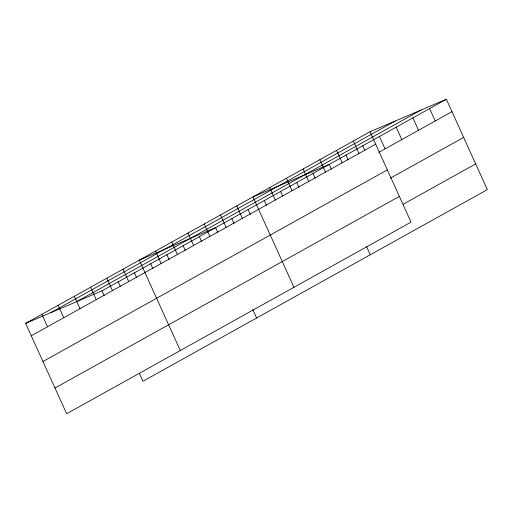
<?xml version="1.0" encoding="UTF-8"?>
<svg xmlns="http://www.w3.org/2000/svg" width="513" height="513" viewBox="0 0 513 513"><rect width="100%" height="100%" fill="white"/><g stroke="black" fill="none" stroke-linecap="round" stroke-linejoin="round"><path stroke-width="0.77" d="M370.04 131.758L411.035 222.142L66.652 413.747L25.65 323.363L370.04 131.758L446.348 99.253L487.35 189.637L142.96 381.242L139.395 373.381M50.832 312.635L395.222 121.03M76.777 301.58L421.167 109.981M25.65 323.363L101.965 290.858L446.348 99.253M31.287 335.784L375.67 144.179M378.799 152.387L451.985 111.674M42.957 361.511L387.341 169.906M390.47 178.12L463.656 137.401M54.981 388.02L399.364 196.415M403.192 204.238L475.679 163.91M429.625 108.557L435.255 120.978M412.894 117.868L418.531 130.283M396.164 127.173L401.801 139.594M379.44 136.477L385.071 148.898M362.71 145.788L364.903 150.617M353.31 141.062L358.946 153.483M345.986 155.093L348.173 159.921M336.579 150.373L342.216 162.788M331.449 169.226L329.256 164.397L252.947 196.902L293.949 287.286M366.365 246.208L370.258 254.781M319.856 159.678L325.486 172.099M313.02 173.432L315.213 178.261M303.125 168.982L308.762 181.403M296.79 182.461L298.976 187.296M286.401 178.293L292.032 190.708M280.553 191.496L282.74 196.325M269.671 187.598L275.308 200.019M264.317 200.532L266.51 205.36M248.08 209.56L250.273 214.389M236.711 205.937L242.341 218.358M231.844 218.596L234.037 223.424M220.475 214.966L226.111 227.387M217.801 232.46L215.607 227.625L139.299 260.129L180.3 350.52M252.723 309.435L256.609 318.015M204.238 224.001L209.875 236.422M199.377 236.66L201.564 241.488M188.002 233.037L193.638 245.451M183.141 245.695L185.328 250.524M171.772 242.065L177.402 254.486M166.905 254.724L169.098 259.552M155.535 251.101L161.165 263.522M150.668 263.759L152.861 268.588M134.432 272.788L136.625 277.623M123.062 269.165L128.699 281.586M118.195 281.823L120.388 286.652M106.826 278.2L112.462 290.614M101.965 290.858L104.152 295.687M90.589 287.229L96.226 299.65M74.359 296.264L79.99 308.685M58.123 305.293L63.753 317.714M41.886 314.328L47.517 326.749"/></g></svg>
